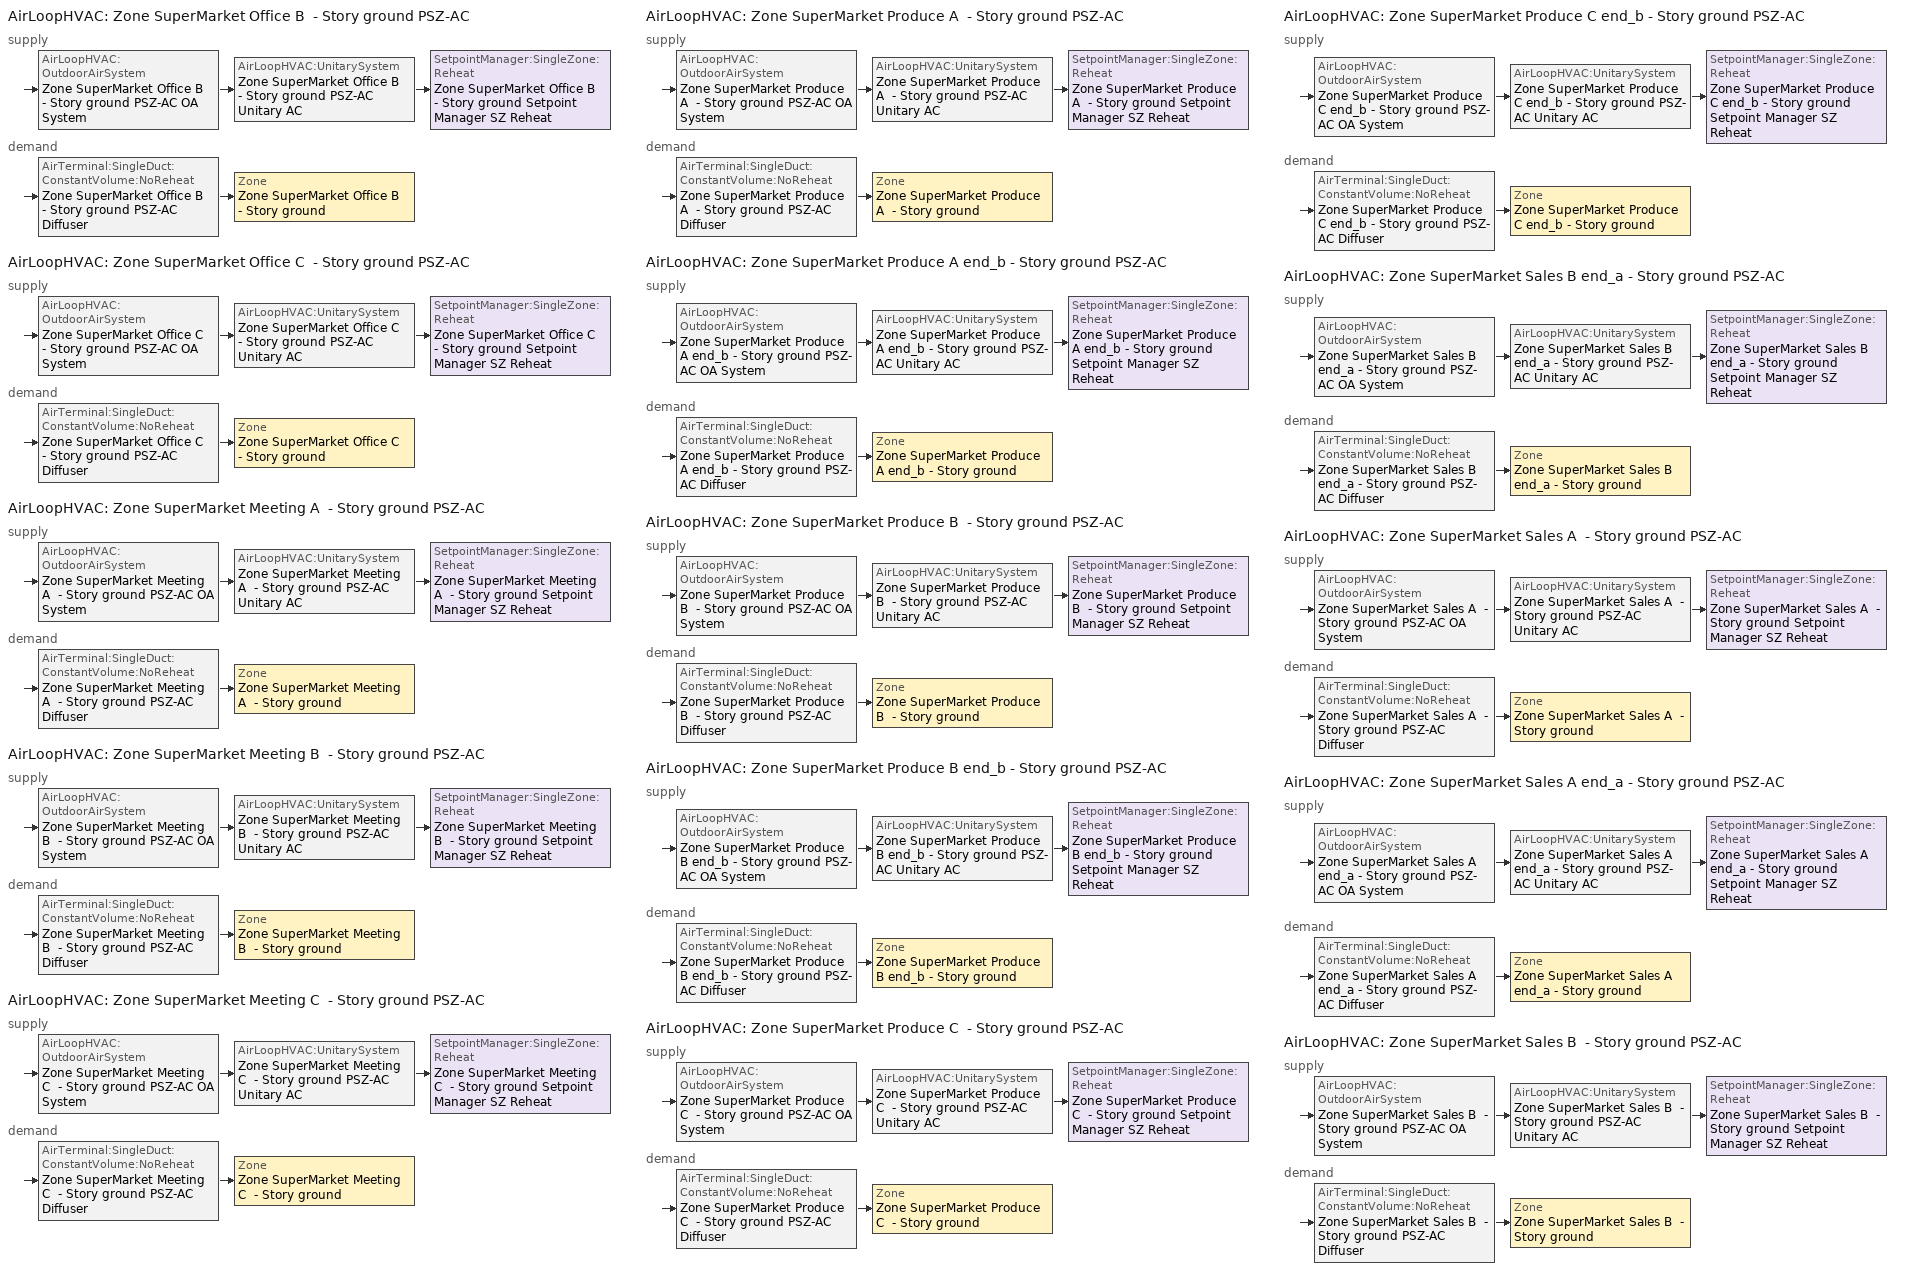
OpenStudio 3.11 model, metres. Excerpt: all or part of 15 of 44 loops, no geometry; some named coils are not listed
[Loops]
AirLoopHVAC 'Zone SuperMarket Office B  - Story ground PSZ-AC'
 supply: AirLoopHVAC:OutdoorAirSystem 'Zone SuperMarket Office B  - Story ground PSZ-AC OA System' > AirLoopHVAC:UnitarySystem 'Zone SuperMarket Office B  - Story ground PSZ-AC Unitary AC' > SetpointManager:SingleZone:Reheat 'Zone SuperMarket Office B  - Story ground Setpoint Manager SZ Reheat'
 demand: AirTerminal:SingleDuct:ConstantVolume:NoReheat 'Zone SuperMarket Office B  - Story ground PSZ-AC Diffuser' > Zone 'Zone SuperMarket Office B  - Story ground'
AirLoopHVAC 'Zone SuperMarket Office C  - Story ground PSZ-AC'
 supply: AirLoopHVAC:OutdoorAirSystem 'Zone SuperMarket Office C  - Story ground PSZ-AC OA System' > AirLoopHVAC:UnitarySystem 'Zone SuperMarket Office C  - Story ground PSZ-AC Unitary AC' > SetpointManager:SingleZone:Reheat 'Zone SuperMarket Office C  - Story ground Setpoint Manager SZ Reheat'
 demand: AirTerminal:SingleDuct:ConstantVolume:NoReheat 'Zone SuperMarket Office C  - Story ground PSZ-AC Diffuser' > Zone 'Zone SuperMarket Office C  - Story ground'
AirLoopHVAC 'Zone SuperMarket Meeting A  - Story ground PSZ-AC'
 supply: AirLoopHVAC:OutdoorAirSystem 'Zone SuperMarket Meeting A  - Story ground PSZ-AC OA System' > AirLoopHVAC:UnitarySystem 'Zone SuperMarket Meeting A  - Story ground PSZ-AC Unitary AC' > SetpointManager:SingleZone:Reheat 'Zone SuperMarket Meeting A  - Story ground Setpoint Manager SZ Reheat'
 demand: AirTerminal:SingleDuct:ConstantVolume:NoReheat 'Zone SuperMarket Meeting A  - Story ground PSZ-AC Diffuser' > Zone 'Zone SuperMarket Meeting A  - Story ground'
AirLoopHVAC 'Zone SuperMarket Meeting B  - Story ground PSZ-AC'
 supply: AirLoopHVAC:OutdoorAirSystem 'Zone SuperMarket Meeting B  - Story ground PSZ-AC OA System' > AirLoopHVAC:UnitarySystem 'Zone SuperMarket Meeting B  - Story ground PSZ-AC Unitary AC' > SetpointManager:SingleZone:Reheat 'Zone SuperMarket Meeting B  - Story ground Setpoint Manager SZ Reheat'
 demand: AirTerminal:SingleDuct:ConstantVolume:NoReheat 'Zone SuperMarket Meeting B  - Story ground PSZ-AC Diffuser' > Zone 'Zone SuperMarket Meeting B  - Story ground'
AirLoopHVAC 'Zone SuperMarket Meeting C  - Story ground PSZ-AC'
 supply: AirLoopHVAC:OutdoorAirSystem 'Zone SuperMarket Meeting C  - Story ground PSZ-AC OA System' > AirLoopHVAC:UnitarySystem 'Zone SuperMarket Meeting C  - Story ground PSZ-AC Unitary AC' > SetpointManager:SingleZone:Reheat 'Zone SuperMarket Meeting C  - Story ground Setpoint Manager SZ Reheat'
 demand: AirTerminal:SingleDuct:ConstantVolume:NoReheat 'Zone SuperMarket Meeting C  - Story ground PSZ-AC Diffuser' > Zone 'Zone SuperMarket Meeting C  - Story ground'
AirLoopHVAC 'Zone SuperMarket Produce A  - Story ground PSZ-AC'
 supply: AirLoopHVAC:OutdoorAirSystem 'Zone SuperMarket Produce A  - Story ground PSZ-AC OA System' > AirLoopHVAC:UnitarySystem 'Zone SuperMarket Produce A  - Story ground PSZ-AC Unitary AC' > SetpointManager:SingleZone:Reheat 'Zone SuperMarket Produce A  - Story ground Setpoint Manager SZ Reheat'
 demand: AirTerminal:SingleDuct:ConstantVolume:NoReheat 'Zone SuperMarket Produce A  - Story ground PSZ-AC Diffuser' > Zone 'Zone SuperMarket Produce A  - Story ground'
AirLoopHVAC 'Zone SuperMarket Produce A end_b - Story ground PSZ-AC'
 supply: AirLoopHVAC:OutdoorAirSystem 'Zone SuperMarket Produce A end_b - Story ground PSZ-AC OA System' > AirLoopHVAC:UnitarySystem 'Zone SuperMarket Produce A end_b - Story ground PSZ-AC Unitary AC' > SetpointManager:SingleZone:Reheat 'Zone SuperMarket Produce A end_b - Story ground Setpoint Manager SZ Reheat'
 demand: AirTerminal:SingleDuct:ConstantVolume:NoReheat 'Zone SuperMarket Produce A end_b - Story ground PSZ-AC Diffuser' > Zone 'Zone SuperMarket Produce A end_b - Story ground'
AirLoopHVAC 'Zone SuperMarket Produce B  - Story ground PSZ-AC'
 supply: AirLoopHVAC:OutdoorAirSystem 'Zone SuperMarket Produce B  - Story ground PSZ-AC OA System' > AirLoopHVAC:UnitarySystem 'Zone SuperMarket Produce B  - Story ground PSZ-AC Unitary AC' > SetpointManager:SingleZone:Reheat 'Zone SuperMarket Produce B  - Story ground Setpoint Manager SZ Reheat'
 demand: AirTerminal:SingleDuct:ConstantVolume:NoReheat 'Zone SuperMarket Produce B  - Story ground PSZ-AC Diffuser' > Zone 'Zone SuperMarket Produce B  - Story ground'
AirLoopHVAC 'Zone SuperMarket Produce B end_b - Story ground PSZ-AC'
 supply: AirLoopHVAC:OutdoorAirSystem 'Zone SuperMarket Produce B end_b - Story ground PSZ-AC OA System' > AirLoopHVAC:UnitarySystem 'Zone SuperMarket Produce B end_b - Story ground PSZ-AC Unitary AC' > SetpointManager:SingleZone:Reheat 'Zone SuperMarket Produce B end_b - Story ground Setpoint Manager SZ Reheat'
 demand: AirTerminal:SingleDuct:ConstantVolume:NoReheat 'Zone SuperMarket Produce B end_b - Story ground PSZ-AC Diffuser' > Zone 'Zone SuperMarket Produce B end_b - Story ground'
AirLoopHVAC 'Zone SuperMarket Produce C  - Story ground PSZ-AC'
 supply: AirLoopHVAC:OutdoorAirSystem 'Zone SuperMarket Produce C  - Story ground PSZ-AC OA System' > AirLoopHVAC:UnitarySystem 'Zone SuperMarket Produce C  - Story ground PSZ-AC Unitary AC' > SetpointManager:SingleZone:Reheat 'Zone SuperMarket Produce C  - Story ground Setpoint Manager SZ Reheat'
 demand: AirTerminal:SingleDuct:ConstantVolume:NoReheat 'Zone SuperMarket Produce C  - Story ground PSZ-AC Diffuser' > Zone 'Zone SuperMarket Produce C  - Story ground'
AirLoopHVAC 'Zone SuperMarket Produce C end_b - Story ground PSZ-AC'
 supply: AirLoopHVAC:OutdoorAirSystem 'Zone SuperMarket Produce C end_b - Story ground PSZ-AC OA System' > AirLoopHVAC:UnitarySystem 'Zone SuperMarket Produce C end_b - Story ground PSZ-AC Unitary AC' > SetpointManager:SingleZone:Reheat 'Zone SuperMarket Produce C end_b - Story ground Setpoint Manager SZ Reheat'
 demand: AirTerminal:SingleDuct:ConstantVolume:NoReheat 'Zone SuperMarket Produce C end_b - Story ground PSZ-AC Diffuser' > Zone 'Zone SuperMarket Produce C end_b - Story ground'
AirLoopHVAC 'Zone SuperMarket Sales B end_a - Story ground PSZ-AC'
 supply: AirLoopHVAC:OutdoorAirSystem 'Zone SuperMarket Sales B end_a - Story ground PSZ-AC OA System' > AirLoopHVAC:UnitarySystem 'Zone SuperMarket Sales B end_a - Story ground PSZ-AC Unitary AC' > SetpointManager:SingleZone:Reheat 'Zone SuperMarket Sales B end_a - Story ground Setpoint Manager SZ Reheat'
 demand: AirTerminal:SingleDuct:ConstantVolume:NoReheat 'Zone SuperMarket Sales B end_a - Story ground PSZ-AC Diffuser' > Zone 'Zone SuperMarket Sales B end_a - Story ground'
AirLoopHVAC 'Zone SuperMarket Sales A  - Story ground PSZ-AC'
 supply: AirLoopHVAC:OutdoorAirSystem 'Zone SuperMarket Sales A  - Story ground PSZ-AC OA System' > AirLoopHVAC:UnitarySystem 'Zone SuperMarket Sales A  - Story ground PSZ-AC Unitary AC' > SetpointManager:SingleZone:Reheat 'Zone SuperMarket Sales A  - Story ground Setpoint Manager SZ Reheat'
 demand: AirTerminal:SingleDuct:ConstantVolume:NoReheat 'Zone SuperMarket Sales A  - Story ground PSZ-AC Diffuser' > Zone 'Zone SuperMarket Sales A  - Story ground'
AirLoopHVAC 'Zone SuperMarket Sales A end_a - Story ground PSZ-AC'
 supply: AirLoopHVAC:OutdoorAirSystem 'Zone SuperMarket Sales A end_a - Story ground PSZ-AC OA System' > AirLoopHVAC:UnitarySystem 'Zone SuperMarket Sales A end_a - Story ground PSZ-AC Unitary AC' > SetpointManager:SingleZone:Reheat 'Zone SuperMarket Sales A end_a - Story ground Setpoint Manager SZ Reheat'
 demand: AirTerminal:SingleDuct:ConstantVolume:NoReheat 'Zone SuperMarket Sales A end_a - Story ground PSZ-AC Diffuser' > Zone 'Zone SuperMarket Sales A end_a - Story ground'
AirLoopHVAC 'Zone SuperMarket Sales B  - Story ground PSZ-AC'
 supply: AirLoopHVAC:OutdoorAirSystem 'Zone SuperMarket Sales B  - Story ground PSZ-AC OA System' > AirLoopHVAC:UnitarySystem 'Zone SuperMarket Sales B  - Story ground PSZ-AC Unitary AC' > SetpointManager:SingleZone:Reheat 'Zone SuperMarket Sales B  - Story ground Setpoint Manager SZ Reheat'
 demand: AirTerminal:SingleDuct:ConstantVolume:NoReheat 'Zone SuperMarket Sales B  - Story ground PSZ-AC Diffuser' > Zone 'Zone SuperMarket Sales B  - Story ground'
[Sizing:Zone] Zone Cooling Design Supply Air Temperature Input Method=SupplyAirTemperature; Zone Cooling Design Supply Air Temperature {C}=12.7778; Zone Cooling Design Supply Air Temperature Difference {deltaC}=11.11; Zone Heating Design Supply Air Temperature Input Method=SupplyAirTemperature; Zone Heating Design Supply Air Temperature {C}=50; Zone Heating Design Supply Air Temperature Difference {deltaC}=11.11; Zone Cooling Design Supply Air Humidity Ratio {kg-H2O/kg-air}=0.0085; Zone Heating Design Supply Air Humidity Ratio {kg-H2O/kg-air}=0.008; Cooling Design Air Flow Method=DesignDay; Heating Design Air Flow Method=DesignDay; Heating Maximum Air Flow Fraction=1; Account for Dedicated Outdoor Air System=No; Dedicated Outdoor Air System Control Strategy=NeutralSupplyAir; Dedicated Outdoor Air Low Setpoint Temperature for Design {C}=autosize; Dedicated Outdoor Air High Setpoint Temperature for Design {C}=autosize; Zone Load Sizing Method=Sensible Load Only No Latent Load; Zone Latent Cooling Design Supply Air Humidity Ratio Input Method=HumidityRatioDifference; Zone Cooling Design Supply Air Humidity Ratio Difference {kgWater/kgDryAir}=0.005; Zone Latent Heating Design Supply Air Humidity Ratio Input Method=HumidityRatioDifference; Zone Humidification Design Supply Air Humidity Ratio Difference {kgWater/kgDryAir}=0.005; Sizing Option=Coincident; Heating Coil Sizing Method=None; Maximum Heating Capacity To Cooling Load Sizing Ratio {W/W}=1
Zone SuperMarket Sales A end_a - Story ground; Zone SuperMarket Sales B end_a - Story ground; Zone SuperMarket Sales A  - Story ground; Zone SuperMarket Sales B  - Story ground; Zone SuperMarket Office B  - Story ground; Zone SuperMarket Office C  - Story ground; Zone SuperMarket Meeting A  - Story ground; Zone SuperMarket Meeting B  - Story ground; Zone SuperMarket Meeting C  - Story ground; Zone SuperMarket Produce A  - Story ground; Zone SuperMarket Produce B  - Story ground; Zone SuperMarket Produce C  - Story ground; Zone SuperMarket Produce A end_b - Story ground; Zone SuperMarket Produce B end_b - Story ground; Zone SuperMarket Produce C end_b - Story ground
[Zone equipment]
Zone SuperMarket Sales A end_a - Story ground: Zone SuperMarket Sales A end_a - Story ground PSZ-AC Diffuser
Zone SuperMarket Sales B end_a - Story ground: Zone SuperMarket Sales B end_a - Story ground PSZ-AC Diffuser
Zone SuperMarket Sales A  - Story ground: Zone SuperMarket Sales A  - Story ground PSZ-AC Diffuser
Zone SuperMarket Sales B  - Story ground: Zone SuperMarket Sales B  - Story ground PSZ-AC Diffuser
Zone SuperMarket Office B  - Story ground: Zone SuperMarket Office B  - Story ground PSZ-AC Diffuser
Zone SuperMarket Office C  - Story ground: Zone SuperMarket Office C  - Story ground PSZ-AC Diffuser
Zone SuperMarket Meeting A  - Story ground: Zone SuperMarket Meeting A  - Story ground PSZ-AC Diffuser
Zone SuperMarket Meeting B  - Story ground: Zone SuperMarket Meeting B  - Story ground PSZ-AC Diffuser
Zone SuperMarket Meeting C  - Story ground: Zone SuperMarket Meeting C  - Story ground PSZ-AC Diffuser
Zone SuperMarket Produce A  - Story ground: Zone SuperMarket Produce A  - Story ground PSZ-AC Diffuser
Zone SuperMarket Produce B  - Story ground: Zone SuperMarket Produce B  - Story ground PSZ-AC Diffuser
Zone SuperMarket Produce C  - Story ground: Zone SuperMarket Produce C  - Story ground PSZ-AC Diffuser
Zone SuperMarket Produce A end_b - Story ground: Zone SuperMarket Produce A end_b - Story ground PSZ-AC Diffuser
Zone SuperMarket Produce B end_b - Story ground: Zone SuperMarket Produce B end_b - Story ground PSZ-AC Diffuser
Zone SuperMarket Produce C end_b - Story ground: Zone SuperMarket Produce C end_b - Story ground PSZ-AC Diffuser
[Refrigeration:Case] Availability Schedule=Always On Discrete; Zone=Zone SuperMarket Sales B  - Story ground; Rated Ambient Temperature {C}=23.8889; Rated Ambient Relative Humidity {percent}=55; Rated Runtime Fraction=0.85; Latent Case Credit Curve Type=DewpointMethod; Case Lighting Schedule=Always On Discrete; Fraction of Lighting Energy to Case=0.5; Minimum Anti-Sweat Heater Power per Unit Length {W/m}=0; Humidity at Zero Anti-Sweat Heater Energy {percent}=0; Case Height {m}=1.5; Under Case HVAC Return Air Fraction=0
Name | Rated Total Cooling Capacity per Unit Length {W/m} | Rated Latent Heat Ratio | Case Length {m} | Case Operating Temperature {C} | Latent Case Credit Curve | Standard Case Fan Power per Unit Length {W/m} | Operating Case Fan Power per Unit Length {W/m} | Standard Case Lighting Power per Unit Length {W/m} | Installed Case Lighting Power per Unit Length {W/m} | Case Anti-Sweat Heater Power per Unit Length {W/m} | Anti-Sweat Heater Control Type | Fraction of Anti-Sweat Heater Energy to Case | Case Defrost Power per Unit Length {W/m} | Case Defrost Type | Case Defrost Schedule | Case Defrost Drip-Down Schedule | Defrost Energy Correction Curve Type | Defrost Energy Correction Curve | Case Credit Fraction Schedule | Design Evaporator Temperature or Brine Inlet Temperature {C}
Coffin - Frozen Food | 206.7 | 0.2 | 21.9256 | -21.7 | Coffin Latent Curve | 6.6 | 6.6 | 15.3 | 15.3 | 16.9 | Constant | 0.7 | 786 | ElectricWithTemperatureTermination | Coffin - Frozen Food Defrost | Coffin - Frozen Food Dripdown | DewpointMethod | Coffin Defrost Curve | Coffin - Frozen Food Case Credit | -24.4
Coffin - Ice Cream | 240.4 | 0.2 | 5.48141 | -28.3 | Coffin Latent Curve | 6.6 | 6.6 | 17.6 | 17.6 | 13.1 | Constant | 0.7 | 745 | ElectricWithTemperatureTermination | Coffin - Ice Cream Defrost | Coffin - Ice Cream Dripdown | DewpointMethod | Coffin Defrost Curve | Coffin - Ice Cream Case Credit | -31.1
Reach-in - Ice Cream | 473.9 | 0.1 | 51.2512 | -23.9 | Glass Door Latent Curve | 32.5 | 32.5 | 25.8 | 25.8 | 139.4 | Constant | 0.7 | 955.4 | ElectricWithTemperatureTermination | Reach-in - Ice Cream Defrost | Reach-in - Ice Cream Dripdown | DewpointMethod | Glass Door Defrost Curve | Reach-in - Ice Cream Case Credit | -27.2
Reach-in - Frozen Food | 438.9 | 0.1 | 14.2517 | -20 | Glass Door Latent Curve | 32.5 | 32.5 | 25.8 | 25.8 | 139.4 | Constant | 0.7 | 955.4 | ElectricWithTemperatureTermination | Reach-in - Frozen Food Defrost | Reach-in - Frozen Food Dripdown | DewpointMethod | Glass Door Defrost Curve | Reach-in - Frozen Food Case Credit | -23.9
Reach-in - Dairy Deli Beverage Case | 282.1 | 0.2 | 87.7026 | 1.4 | Glass Door Latent Curve | 21.3 | 21.3 | 22.7 | 22.7 | 56.6 | Constant | 0.7 | 0 | OffCycle | Always On Discrete |  | None |  | Reach-in - Dairy Deli Beverage Case Case Credit | -1.1
Service - Meat Deli Bakery | 317.3 | 0.1 | 23.296 | -2.2 | Glass Door Latent Curve | 12.6 | 12.6 | 17 | 17 |  | None | 1 | 0 | OffCycle | Always On Discrete |  | None |  | Service - Meat Deli Bakery Case Credit | -6.7
Island - Deli Produce | 372.6 | 0.2 | 4.93327 | -1.1 | Coffin Latent Curve | 7.6 | 7.6 | 9.8 | 9.8 | 13.1 | Constant | 0.7 | 656.2 | ElectricWithTemperatureTermination | Island - Deli Produce Defrost | Island - Deli Produce Dripdown | DewpointMethod | Coffin Defrost Curve | Island - Deli Produce Case Credit | -3.6
Vertical Open - All | 1187.6 | 0.3 | 22.4738 | 0.6 | Open Latent Curve | 14.5 | 14.5 | 18.9 | 18.9 |  | None | 1 | 0 | OffCycle | Always On Discrete |  | None |  | Vertical Open - All Case Credit | -2.2
[AirLoopHVAC] Availability Schedule=Always On Discrete; Design Supply Air Flow Rate {m3/s}=autosize; Design Return Air Flow Fraction of Supply Air Flow=1
Zone SuperMarket Office B  - Story ground PSZ-AC; Zone SuperMarket Office C  - Story ground PSZ-AC; Zone SuperMarket Meeting A  - Story ground PSZ-AC; Zone SuperMarket Meeting B  - Story ground PSZ-AC; Zone SuperMarket Meeting C  - Story ground PSZ-AC; Zone SuperMarket Produce A  - Story ground PSZ-AC; Zone SuperMarket Produce A end_b - Story ground PSZ-AC; Zone SuperMarket Produce B  - Story ground PSZ-AC; Zone SuperMarket Produce B end_b - Story ground PSZ-AC; Zone SuperMarket Produce C  - Story ground PSZ-AC; Zone SuperMarket Produce C end_b - Story ground PSZ-AC; Zone SuperMarket Sales B end_a - Story ground PSZ-AC; Zone SuperMarket Sales A  - Story ground PSZ-AC; Zone SuperMarket Sales A end_a - Story ground PSZ-AC; Zone SuperMarket Sales B  - Story ground PSZ-AC
[Sizing:System] Type of Load to Size On=Sensible; Design Outdoor Air Flow Rate {m3/s}=Autosize; Central Heating Maximum System Air Flow Ratio=1; Preheat Design Temperature {C}=7.22222; Preheat Design Humidity Ratio {kg-H2O/kg-Air}=0.008; Precool Design Temperature {C}=12.7778; Precool Design Humidity Ratio {kg-H2O/kg-Air}=0.008; Central Cooling Design Supply Air Temperature {C}=12.7778; Central Heating Design Supply Air Temperature {C}=50; Sizing Option=Coincident; 100% Outdoor Air in Cooling=No; 100% Outdoor Air in Heating=No; Central Cooling Design Supply Air Humidity Ratio {kg-H2O/kg-Air}=0.0085; Central Heating Design Supply Air Humidity Ratio {kg-H2O/kg-Air}=0.008; Cooling Design Air Flow Method=DesignDay; Heating Design Air Flow Method=DesignDay; System Outdoor Air Method=ZoneSum; Zone Maximum Outdoor Air Fraction=1; Cooling Supply Air Flow Rate Per Floor Area {m3/s-m2}=0.00996765; Cooling Fraction of Autosized Cooling Supply Air Flow Rate=1; Cooling Supply Air Flow Rate Per Unit Cooling Capacity {m3/s-W}=3.94755e-05; Heating Supply Air Flow Rate Per Floor Area {m3/s-m2}=0.00996765; Heating Fraction of Autosized Heating Supply Air Flow Rate=1; Heating Fraction of Autosized Cooling Supply Air Flow Rate=1; Heating Supply Air Flow Rate Per Unit Heating Capacity {m3/s-W}=3.15882e-05; Cooling Design Capacity Method=CoolingDesignCapacity; Cooling Design Capacity {W}=autosize; Cooling Design Capacity Per Floor Area {W/m2}=234.7; Fraction of Autosized Cooling Design Capacity=1; Heating Design Capacity Method=HeatingDesignCapacity; Heating Design Capacity {W}=autosize; Heating Design Capacity Per Floor Area {W/m2}=157; Fraction of Autosized Heating Design Capacity=1; Central Cooling Capacity Control Method=OnOff; Occupant Diversity=autosize; Heating Coil Sizing Method=None; Maximum Heating Capacity To Cooling Capacity Sizing Ratio {W/W}=1
Zone SuperMarket Office B  - Story ground PSZ-AC; Zone SuperMarket Office C  - Story ground PSZ-AC; Zone SuperMarket Meeting A  - Story ground PSZ-AC; Zone SuperMarket Meeting B  - Story ground PSZ-AC; Zone SuperMarket Meeting C  - Story ground PSZ-AC; Zone SuperMarket Produce A  - Story ground PSZ-AC; Zone SuperMarket Produce A end_b - Story ground PSZ-AC; Zone SuperMarket Produce B  - Story ground PSZ-AC; Zone SuperMarket Produce B end_b - Story ground PSZ-AC; Zone SuperMarket Produce C  - Story ground PSZ-AC; Zone SuperMarket Produce C end_b - Story ground PSZ-AC; Zone SuperMarket Sales B end_a - Story ground PSZ-AC; Zone SuperMarket Sales A  - Story ground PSZ-AC; Zone SuperMarket Sales A end_a - Story ground PSZ-AC; Zone SuperMarket Sales B  - Story ground PSZ-AC
[SetpointManager:SingleZone:Reheat] Minimum Supply Air Temperature {C}=12.7778; Maximum Supply Air Temperature {C}=50
Name | Control Zone | Setpoint Node or NodeList
Zone SuperMarket Office B  - Story ground Setpoint Manager SZ Reheat | Zone SuperMarket Office B  - Story ground | Zone SuperMarket Office B  - Story ground PSZ-AC Supply Outlet Node
Zone SuperMarket Office C  - Story ground Setpoint Manager SZ Reheat | Zone SuperMarket Office C  - Story ground | Zone SuperMarket Office C  - Story ground PSZ-AC Supply Outlet Node
Zone SuperMarket Meeting A  - Story ground Setpoint Manager SZ Reheat | Zone SuperMarket Meeting A  - Story ground | Zone SuperMarket Meeting A  - Story ground PSZ-AC Supply Outlet Node
Zone SuperMarket Meeting B  - Story ground Setpoint Manager SZ Reheat | Zone SuperMarket Meeting B  - Story ground | Zone SuperMarket Meeting B  - Story ground PSZ-AC Supply Outlet Node
Zone SuperMarket Meeting C  - Story ground Setpoint Manager SZ Reheat | Zone SuperMarket Meeting C  - Story ground | Zone SuperMarket Meeting C  - Story ground PSZ-AC Supply Outlet Node
Zone SuperMarket Produce A  - Story ground Setpoint Manager SZ Reheat | Zone SuperMarket Produce A  - Story ground | Zone SuperMarket Produce A  - Story ground PSZ-AC Supply Outlet Node
Zone SuperMarket Produce A end_b - Story ground Setpoint Manager SZ Reheat | Zone SuperMarket Produce A end_b - Story ground | Zone SuperMarket Produce A end_b - Story ground PSZ-AC Supply Outlet Node
Zone SuperMarket Produce B  - Story ground Setpoint Manager SZ Reheat | Zone SuperMarket Produce B  - Story ground | Zone SuperMarket Produce B  - Story ground PSZ-AC Supply Outlet Node
Zone SuperMarket Produce B end_b - Story ground Setpoint Manager SZ Reheat | Zone SuperMarket Produce B end_b - Story ground | Zone SuperMarket Produce B end_b - Story ground PSZ-AC Supply Outlet Node
Zone SuperMarket Produce C  - Story ground Setpoint Manager SZ Reheat | Zone SuperMarket Produce C  - Story ground | Zone SuperMarket Produce C  - Story ground PSZ-AC Supply Outlet Node
Zone SuperMarket Produce C end_b - Story ground Setpoint Manager SZ Reheat | Zone SuperMarket Produce C end_b - Story ground | Zone SuperMarket Produce C end_b - Story ground PSZ-AC Supply Outlet Node
Zone SuperMarket Sales B end_a - Story ground Setpoint Manager SZ Reheat | Zone SuperMarket Sales B end_a - Story ground | Zone SuperMarket Sales B end_a - Story ground PSZ-AC Supply Outlet Node
Zone SuperMarket Sales A  - Story ground Setpoint Manager SZ Reheat | Zone SuperMarket Sales A  - Story ground | Zone SuperMarket Sales A  - Story ground PSZ-AC Supply Outlet Node
Zone SuperMarket Sales A end_a - Story ground Setpoint Manager SZ Reheat | Zone SuperMarket Sales A end_a - Story ground | Zone SuperMarket Sales A end_a - Story ground PSZ-AC Supply Outlet Node
Zone SuperMarket Sales B  - Story ground Setpoint Manager SZ Reheat | Zone SuperMarket Sales B  - Story ground | Zone SuperMarket Sales B  - Story ground PSZ-AC Supply Outlet Node
[Coil:Heating:Electric] Availability Schedule=Always On Discrete; Efficiency=1
Zone SuperMarket Office B  - Story ground PSZ-AC Electric Backup Htg Coil; Zone SuperMarket Office C  - Story ground PSZ-AC Electric Backup Htg Coil; Zone SuperMarket Meeting A  - Story ground PSZ-AC Electric Backup Htg Coil; Zone SuperMarket Meeting B  - Story ground PSZ-AC Electric Backup Htg Coil; Zone SuperMarket Meeting C  - Story ground PSZ-AC Electric Backup Htg Coil; Zone SuperMarket Produce A  - Story ground PSZ-AC Electric Backup Htg Coil; Zone SuperMarket Produce A end_b - Story ground PSZ-AC Electric Backup Htg Coil; Zone SuperMarket Produce B  - Story ground PSZ-AC Electric Backup Htg Coil; Zone SuperMarket Produce B end_b - Story ground PSZ-AC Electric Backup Htg Coil; Zone SuperMarket Produce C  - Story ground PSZ-AC Electric Backup Htg Coil; Zone SuperMarket Produce C end_b - Story ground PSZ-AC Electric Backup Htg Coil; Zone SuperMarket Sales B end_a - Story ground PSZ-AC Electric Backup Htg Coil; Zone SuperMarket Sales A  - Story ground PSZ-AC Electric Backup Htg Coil; Zone SuperMarket Sales A end_a - Story ground PSZ-AC Electric Backup Htg Coil; Zone SuperMarket Sales B  - Story ground PSZ-AC Electric Backup Htg Coil
[Coil:Cooling:DX:SingleSpeed] Availability Schedule=Always On Discrete; Rated Total Cooling Capacity {W}=autosize; Rated Sensible Heat Ratio=autosize; Rated COP {W/W}=3; Rated Air Flow Rate {m3/s}=autosize; Rated Evaporator Fan Power Per Volume Flow Rate 2017 {W/(m3/s)}=773.3; Rated Evaporator Fan Power Per Volume Flow Rate 2023 {W/(m3/s)}=934.4; Minimum Outdoor Dry-Bulb Temperature for Compressor Operation {C}=-25; Nominal Time for Condensate Removal to Begin {s}=0; Ratio of Initial Moisture Evaporation Rate and Steady State Latent Capacity=0; Maximum Cycling Rate {cycles/hr}=0; Latent Capacity Time Constant {s}=0; Condenser Type=AirCooled; Evaporative Condenser Effectiveness=0.9; Evaporative Condenser Air Flow Rate {m3/s}=autosize; Evaporative Condenser Pump Rated Power Consumption {W}=autosize; Crankcase Heater Capacity {W}=0; Maximum Outdoor Dry-Bulb Temperature for Crankcase Heater Operation {C}=10; Basin Heater Capacity {W/K}=0; Basin Heater Setpoint Temperature {C}=2
Name | Total Cooling Capacity Function of Temperature Curve | Total Cooling Capacity Function of Flow Fraction Curve | Energy Input Ratio Function of Temperature Curve | Energy Input Ratio Function of Flow Fraction Curve | Part Load Fraction Correlation Curve
Zone SuperMarket Office B  - Story ground PSZ-AC 1spd DX AC Clg Coil | Curve Biquadratic 67 | Curve Quadratic 100 | Curve Biquadratic 68 | Curve Quadratic 101 | Curve Quadratic 102
Zone SuperMarket Office C  - Story ground PSZ-AC 1spd DX AC Clg Coil | Curve Biquadratic 71 | Curve Quadratic 106 | Curve Biquadratic 72 | Curve Quadratic 107 | Curve Quadratic 108
Zone SuperMarket Meeting A  - Story ground PSZ-AC 1spd DX AC Clg Coil | Curve Biquadratic 75 | Curve Quadratic 112 | Curve Biquadratic 76 | Curve Quadratic 113 | Curve Quadratic 114
Zone SuperMarket Meeting B  - Story ground PSZ-AC 1spd DX AC Clg Coil | Curve Biquadratic 79 | Curve Quadratic 118 | Curve Biquadratic 80 | Curve Quadratic 119 | Curve Quadratic 120
Zone SuperMarket Meeting C  - Story ground PSZ-AC 1spd DX AC Clg Coil | Curve Biquadratic 83 | Curve Quadratic 124 | Curve Biquadratic 84 | Curve Quadratic 125 | Curve Quadratic 126
Zone SuperMarket Produce A  - Story ground PSZ-AC 1spd DX AC Clg Coil | Curve Biquadratic 87 | Curve Quadratic 130 | Curve Biquadratic 88 | Curve Quadratic 131 | Curve Quadratic 132
Zone SuperMarket Produce A end_b - Story ground PSZ-AC 1spd DX AC Clg Coil | Curve Biquadratic 91 | Curve Quadratic 136 | Curve Biquadratic 92 | Curve Quadratic 137 | Curve Quadratic 138
Zone SuperMarket Produce B  - Story ground PSZ-AC 1spd DX AC Clg Coil | Curve Biquadratic 95 | Curve Quadratic 142 | Curve Biquadratic 96 | Curve Quadratic 143 | Curve Quadratic 144
Zone SuperMarket Produce B end_b - Story ground PSZ-AC 1spd DX AC Clg Coil | Curve Biquadratic 99 | Curve Quadratic 148 | Curve Biquadratic 100 | Curve Quadratic 149 | Curve Quadratic 150
Zone SuperMarket Produce C  - Story ground PSZ-AC 1spd DX AC Clg Coil | Curve Biquadratic 103 | Curve Quadratic 154 | Curve Biquadratic 104 | Curve Quadratic 155 | Curve Quadratic 156
Zone SuperMarket Produce C end_b - Story ground PSZ-AC 1spd DX AC Clg Coil | Curve Biquadratic 107 | Curve Quadratic 160 | Curve Biquadratic 108 | Curve Quadratic 161 | Curve Quadratic 162
Zone SuperMarket Sales B end_a - Story ground PSZ-AC 1spd DX AC Clg Coil | Curve Biquadratic 111 | Curve Quadratic 166 | Curve Biquadratic 112 | Curve Quadratic 167 | Curve Quadratic 168
Zone SuperMarket Sales A  - Story ground PSZ-AC 1spd DX AC Clg Coil | Curve Biquadratic 115 | Curve Quadratic 172 | Curve Biquadratic 116 | Curve Quadratic 173 | Curve Quadratic 174
Zone SuperMarket Sales A end_a - Story ground PSZ-AC 1spd DX AC Clg Coil | Curve Biquadratic 119 | Curve Quadratic 178 | Curve Biquadratic 120 | Curve Quadratic 179 | Curve Quadratic 180
Zone SuperMarket Sales B  - Story ground PSZ-AC 1spd DX AC Clg Coil | Curve Biquadratic 123 | Curve Quadratic 184 | Curve Biquadratic 124 | Curve Quadratic 185 | Curve Quadratic 186
[Fan:OnOff] Availability Schedule=Always On Discrete; Fan Total Efficiency=0.54; Pressure Rise {Pa}=622.722; Maximum Flow Rate {m3/s}=autosize; Motor Efficiency=0.9; Motor In Airstream Fraction=1
Name | Fan Power Ratio Function of Speed Ratio Curve | Fan Efficiency Ratio Function of Speed Ratio Curve
Zone SuperMarket Office B  - Story ground PSZ-AC Fan | Fan On Off Power Curve 16 | Fan On Off Efficiency Curve 16
Zone SuperMarket Office C  - Story ground PSZ-AC Fan | Fan On Off Power Curve 17 | Fan On Off Efficiency Curve 17
Zone SuperMarket Meeting A  - Story ground PSZ-AC Fan | Fan On Off Power Curve 18 | Fan On Off Efficiency Curve 18
Zone SuperMarket Meeting B  - Story ground PSZ-AC Fan | Fan On Off Power Curve 19 | Fan On Off Efficiency Curve 19
Zone SuperMarket Meeting C  - Story ground PSZ-AC Fan | Fan On Off Power Curve 20 | Fan On Off Efficiency Curve 20
Zone SuperMarket Produce A  - Story ground PSZ-AC Fan | Fan On Off Power Curve 21 | Fan On Off Efficiency Curve 21
Zone SuperMarket Produce A end_b - Story ground PSZ-AC Fan | Fan On Off Power Curve 22 | Fan On Off Efficiency Curve 22
Zone SuperMarket Produce B  - Story ground PSZ-AC Fan | Fan On Off Power Curve 23 | Fan On Off Efficiency Curve 23
Zone SuperMarket Produce B end_b - Story ground PSZ-AC Fan | Fan On Off Power Curve 24 | Fan On Off Efficiency Curve 24
Zone SuperMarket Produce C  - Story ground PSZ-AC Fan | Fan On Off Power Curve 25 | Fan On Off Efficiency Curve 25
Zone SuperMarket Produce C end_b - Story ground PSZ-AC Fan | Fan On Off Power Curve 26 | Fan On Off Efficiency Curve 26
Zone SuperMarket Sales B end_a - Story ground PSZ-AC Fan | Fan On Off Power Curve 27 | Fan On Off Efficiency Curve 27
Zone SuperMarket Sales A  - Story ground PSZ-AC Fan | Fan On Off Power Curve 28 | Fan On Off Efficiency Curve 28
Zone SuperMarket Sales A end_a - Story ground PSZ-AC Fan | Fan On Off Power Curve 29 | Fan On Off Efficiency Curve 29
Zone SuperMarket Sales B  - Story ground PSZ-AC Fan | Fan On Off Power Curve 30 | Fan On Off Efficiency Curve 30
[AirLoopHVAC:UnitarySystem] Control Type=Load; Dehumidification Control Type=None; Availability Schedule=Always On Discrete; Fan Placement=DrawThrough; Supply Air Fan Operating Mode Schedule=Always On Discrete; DX Heating Coil Sizing Ratio=1; Use DOAS DX Cooling Coil=No; DOAS DX Cooling Coil Leaving Minimum Air Temperature {C}=2; Latent Load Control=SensibleOnlyLoadControl; Supply Air Flow Rate Method During Cooling Operation=SupplyAirFlowRate; Supply Air Flow Rate During Cooling Operation {m3/s}=Autosize; Supply Air Flow Rate Method During Heating Operation=SupplyAirFlowRate; Supply Air Flow Rate During Heating Operation {m3/s}=Autosize; Supply Air Flow Rate Method When No Cooling or Heating is Required=None; No Load Supply Air Flow Rate Control Set To Low Speed=Yes; Maximum Supply Air Temperature {C}=80; Maximum Outdoor Dry-Bulb Temperature for Supplemental Heater Operation {C}=21; Ancilliary On-Cycle Electric Power {W}=0; Ancilliary Off-Cycle Electric Power {W}=0
Name | Controlling Zone or Thermostat Location | Supply Fan | Heating Coil | Cooling Coil | Supplemental Heating Coil
Zone SuperMarket Office B  - Story ground PSZ-AC Unitary AC | Zone SuperMarket Office B  - Story ground | Zone SuperMarket Office B  - Story ground PSZ-AC Fan | Zone SuperMarket Office B  - Story ground PSZ-AC Water Htg Coil | Zone SuperMarket Office B  - Story ground PSZ-AC 1spd DX AC Clg Coil | Zone SuperMarket Office B  - Story ground PSZ-AC Electric Backup Htg Coil
Zone SuperMarket Office C  - Story ground PSZ-AC Unitary AC | Zone SuperMarket Office C  - Story ground | Zone SuperMarket Office C  - Story ground PSZ-AC Fan | Zone SuperMarket Office C  - Story ground PSZ-AC Water Htg Coil | Zone SuperMarket Office C  - Story ground PSZ-AC 1spd DX AC Clg Coil | Zone SuperMarket Office C  - Story ground PSZ-AC Electric Backup Htg Coil
Zone SuperMarket Meeting A  - Story ground PSZ-AC Unitary AC | Zone SuperMarket Meeting A  - Story ground | Zone SuperMarket Meeting A  - Story ground PSZ-AC Fan | Zone SuperMarket Meeting A  - Story ground PSZ-AC Water Htg Coil | Zone SuperMarket Meeting A  - Story ground PSZ-AC 1spd DX AC Clg Coil | Zone SuperMarket Meeting A  - Story ground PSZ-AC Electric Backup Htg Coil
Zone SuperMarket Meeting B  - Story ground PSZ-AC Unitary AC | Zone SuperMarket Meeting B  - Story ground | Zone SuperMarket Meeting B  - Story ground PSZ-AC Fan | Zone SuperMarket Meeting B  - Story ground PSZ-AC Water Htg Coil | Zone SuperMarket Meeting B  - Story ground PSZ-AC 1spd DX AC Clg Coil | Zone SuperMarket Meeting B  - Story ground PSZ-AC Electric Backup Htg Coil
Zone SuperMarket Meeting C  - Story ground PSZ-AC Unitary AC | Zone SuperMarket Meeting C  - Story ground | Zone SuperMarket Meeting C  - Story ground PSZ-AC Fan | Zone SuperMarket Meeting C  - Story ground PSZ-AC Water Htg Coil | Zone SuperMarket Meeting C  - Story ground PSZ-AC 1spd DX AC Clg Coil | Zone SuperMarket Meeting C  - Story ground PSZ-AC Electric Backup Htg Coil
Zone SuperMarket Produce A  - Story ground PSZ-AC Unitary AC | Zone SuperMarket Produce A  - Story ground | Zone SuperMarket Produce A  - Story ground PSZ-AC Fan | Zone SuperMarket Produce A  - Story ground PSZ-AC Water Htg Coil | Zone SuperMarket Produce A  - Story ground PSZ-AC 1spd DX AC Clg Coil | Zone SuperMarket Produce A  - Story ground PSZ-AC Electric Backup Htg Coil
Zone SuperMarket Produce A end_b - Story ground PSZ-AC Unitary AC | Zone SuperMarket Produce A end_b - Story ground | Zone SuperMarket Produce A end_b - Story ground PSZ-AC Fan | Zone SuperMarket Produce A end_b - Story ground PSZ-AC Water Htg Coil | Zone SuperMarket Produce A end_b - Story ground PSZ-AC 1spd DX AC Clg Coil | Zone SuperMarket Produce A end_b - Story ground PSZ-AC Electric Backup Htg Coil
Zone SuperMarket Produce B  - Story ground PSZ-AC Unitary AC | Zone SuperMarket Produce B  - Story ground | Zone SuperMarket Produce B  - Story ground PSZ-AC Fan | Zone SuperMarket Produce B  - Story ground PSZ-AC Water Htg Coil | Zone SuperMarket Produce B  - Story ground PSZ-AC 1spd DX AC Clg Coil | Zone SuperMarket Produce B  - Story ground PSZ-AC Electric Backup Htg Coil
Zone SuperMarket Produce B end_b - Story ground PSZ-AC Unitary AC | Zone SuperMarket Produce B end_b - Story ground | Zone SuperMarket Produce B end_b - Story ground PSZ-AC Fan | Zone SuperMarket Produce B end_b - Story ground PSZ-AC Water Htg Coil | Zone SuperMarket Produce B end_b - Story ground PSZ-AC 1spd DX AC Clg Coil | Zone SuperMarket Produce B end_b - Story ground PSZ-AC Electric Backup Htg Coil
Zone SuperMarket Produce C  - Story ground PSZ-AC Unitary AC | Zone SuperMarket Produce C  - Story ground | Zone SuperMarket Produce C  - Story ground PSZ-AC Fan | Zone SuperMarket Produce C  - Story ground PSZ-AC Water Htg Coil | Zone SuperMarket Produce C  - Story ground PSZ-AC 1spd DX AC Clg Coil | Zone SuperMarket Produce C  - Story ground PSZ-AC Electric Backup Htg Coil
Zone SuperMarket Produce C end_b - Story ground PSZ-AC Unitary AC | Zone SuperMarket Produce C end_b - Story ground | Zone SuperMarket Produce C end_b - Story ground PSZ-AC Fan | Zone SuperMarket Produce C end_b - Story ground PSZ-AC Water Htg Coil | Zone SuperMarket Produce C end_b - Story ground PSZ-AC 1spd DX AC Clg Coil | Zone SuperMarket Produce C end_b - Story ground PSZ-AC Electric Backup Htg Coil
Zone SuperMarket Sales B end_a - Story ground PSZ-AC Unitary AC | Zone SuperMarket Sales B end_a - Story ground | Zone SuperMarket Sales B end_a - Story ground PSZ-AC Fan | Zone SuperMarket Sales B end_a - Story ground PSZ-AC Water Htg Coil | Zone SuperMarket Sales B end_a - Story ground PSZ-AC 1spd DX AC Clg Coil | Zone SuperMarket Sales B end_a - Story ground PSZ-AC Electric Backup Htg Coil
Zone SuperMarket Sales A  - Story ground PSZ-AC Unitary AC | Zone SuperMarket Sales A  - Story ground | Zone SuperMarket Sales A  - Story ground PSZ-AC Fan | Zone SuperMarket Sales A  - Story ground PSZ-AC Water Htg Coil | Zone SuperMarket Sales A  - Story ground PSZ-AC 1spd DX AC Clg Coil | Zone SuperMarket Sales A  - Story ground PSZ-AC Electric Backup Htg Coil
Zone SuperMarket Sales A end_a - Story ground PSZ-AC Unitary AC | Zone SuperMarket Sales A end_a - Story ground | Zone SuperMarket Sales A end_a - Story ground PSZ-AC Fan | Zone SuperMarket Sales A end_a - Story ground PSZ-AC Water Htg Coil | Zone SuperMarket Sales A end_a - Story ground PSZ-AC 1spd DX AC Clg Coil | Zone SuperMarket Sales A end_a - Story ground PSZ-AC Electric Backup Htg Coil
Zone SuperMarket Sales B  - Story ground PSZ-AC Unitary AC | Zone SuperMarket Sales B  - Story ground | Zone SuperMarket Sales B  - Story ground PSZ-AC Fan | Zone SuperMarket Sales B  - Story ground PSZ-AC Water Htg Coil | Zone SuperMarket Sales B  - Story ground PSZ-AC 1spd DX AC Clg Coil | Zone SuperMarket Sales B  - Story ground PSZ-AC Electric Backup Htg Coil
[Controller:OutdoorAir] Minimum Outdoor Air Flow Rate {m3/s}=autosize; Maximum Outdoor Air Flow Rate {m3/s}=Autosize; Economizer Control Type=NoEconomizer; Economizer Control Action Type=ModulateFlow; Economizer Maximum Limit Dry-Bulb Temperature {C}=28; Economizer Maximum Limit Enthalpy {J/kg}=64000; Lockout Type=NoLockout; Minimum Limit Type=FixedMinimum; Minimum Outdoor Air Schedule=Always On Discrete; High Humidity Control=No; High Humidity Outdoor Air Flow Ratio=1; Control High Indoor Humidity Based on Outdoor Humidity Ratio=Yes; Heat Recovery Bypass Control Type=BypassWhenWithinEconomizerLimits; Economizer Operation Staging=InterlockedWithMechanicalCooling
Name | Controller Mechanical Ventilation
Zone SuperMarket Office B  - Story ground PSZ-AC OA System Controller | Controller Mechanical Ventilation 17
Zone SuperMarket Office C  - Story ground PSZ-AC OA System Controller | Controller Mechanical Ventilation 18
Zone SuperMarket Meeting A  - Story ground PSZ-AC OA System Controller | Controller Mechanical Ventilation 19
Zone SuperMarket Meeting B  - Story ground PSZ-AC OA System Controller | Controller Mechanical Ventilation 20
Zone SuperMarket Meeting C  - Story ground PSZ-AC OA System Controller | Controller Mechanical Ventilation 21
Zone SuperMarket Produce A  - Story ground PSZ-AC OA System Controller | Controller Mechanical Ventilation 22
Zone SuperMarket Produce A end_b - Story ground PSZ-AC OA System Controller | Controller Mechanical Ventilation 23
Zone SuperMarket Produce B  - Story ground PSZ-AC OA System Controller | Controller Mechanical Ventilation 24
Zone SuperMarket Produce B end_b - Story ground PSZ-AC OA System Controller | Controller Mechanical Ventilation 25
Zone SuperMarket Produce C  - Story ground PSZ-AC OA System Controller | Controller Mechanical Ventilation 26
Zone SuperMarket Produce C end_b - Story ground PSZ-AC OA System Controller | Controller Mechanical Ventilation 27
Zone SuperMarket Sales B end_a - Story ground PSZ-AC OA System Controller | Controller Mechanical Ventilation 28
Zone SuperMarket Sales A  - Story ground PSZ-AC OA System Controller | Controller Mechanical Ventilation 29
Zone SuperMarket Sales A end_a - Story ground PSZ-AC OA System Controller | Controller Mechanical Ventilation 30
Zone SuperMarket Sales B  - Story ground PSZ-AC OA System Controller | Controller Mechanical Ventilation 31
[Controller:MechanicalVentilation] Availability Schedule=Always On Discrete
Controller Mechanical Ventilation 17; Controller Mechanical Ventilation 18; Controller Mechanical Ventilation 19; Controller Mechanical Ventilation 20; Controller Mechanical Ventilation 21; Controller Mechanical Ventilation 22; Controller Mechanical Ventilation 23; Controller Mechanical Ventilation 24; Controller Mechanical Ventilation 25; Controller Mechanical Ventilation 26; Controller Mechanical Ventilation 27; Controller Mechanical Ventilation 28; Controller Mechanical Ventilation 29; Controller Mechanical Ventilation 30; Controller Mechanical Ventilation 31
[AirLoopHVAC:OutdoorAirSystem]
Name | Controller
Zone SuperMarket Office B  - Story ground PSZ-AC OA System | Zone SuperMarket Office B  - Story ground PSZ-AC OA System Controller
Zone SuperMarket Office C  - Story ground PSZ-AC OA System | Zone SuperMarket Office C  - Story ground PSZ-AC OA System Controller
Zone SuperMarket Meeting A  - Story ground PSZ-AC OA System | Zone SuperMarket Meeting A  - Story ground PSZ-AC OA System Controller
Zone SuperMarket Meeting B  - Story ground PSZ-AC OA System | Zone SuperMarket Meeting B  - Story ground PSZ-AC OA System Controller
Zone SuperMarket Meeting C  - Story ground PSZ-AC OA System | Zone SuperMarket Meeting C  - Story ground PSZ-AC OA System Controller
Zone SuperMarket Produce A  - Story ground PSZ-AC OA System | Zone SuperMarket Produce A  - Story ground PSZ-AC OA System Controller
Zone SuperMarket Produce A end_b - Story ground PSZ-AC OA System | Zone SuperMarket Produce A end_b - Story ground PSZ-AC OA System Controller
Zone SuperMarket Produce B  - Story ground PSZ-AC OA System | Zone SuperMarket Produce B  - Story ground PSZ-AC OA System Controller
Zone SuperMarket Produce B end_b - Story ground PSZ-AC OA System | Zone SuperMarket Produce B end_b - Story ground PSZ-AC OA System Controller
Zone SuperMarket Produce C  - Story ground PSZ-AC OA System | Zone SuperMarket Produce C  - Story ground PSZ-AC OA System Controller
Zone SuperMarket Produce C end_b - Story ground PSZ-AC OA System | Zone SuperMarket Produce C end_b - Story ground PSZ-AC OA System Controller
Zone SuperMarket Sales B end_a - Story ground PSZ-AC OA System | Zone SuperMarket Sales B end_a - Story ground PSZ-AC OA System Controller
Zone SuperMarket Sales A  - Story ground PSZ-AC OA System | Zone SuperMarket Sales A  - Story ground PSZ-AC OA System Controller
Zone SuperMarket Sales A end_a - Story ground PSZ-AC OA System | Zone SuperMarket Sales A end_a - Story ground PSZ-AC OA System Controller
Zone SuperMarket Sales B  - Story ground PSZ-AC OA System | Zone SuperMarket Sales B  - Story ground PSZ-AC OA System Controller
[AirTerminal:SingleDuct:ConstantVolume:NoReheat] Availability Schedule=Always On Discrete; Maximum Air Flow Rate {m3/s}=AutoSize
Zone SuperMarket Office B  - Story ground PSZ-AC Diffuser; Zone SuperMarket Office C  - Story ground PSZ-AC Diffuser; Zone SuperMarket Meeting A  - Story ground PSZ-AC Diffuser; Zone SuperMarket Meeting B  - Story ground PSZ-AC Diffuser; Zone SuperMarket Meeting C  - Story ground PSZ-AC Diffuser; Zone SuperMarket Produce A  - Story ground PSZ-AC Diffuser; Zone SuperMarket Produce A end_b - Story ground PSZ-AC Diffuser; Zone SuperMarket Produce B  - Story ground PSZ-AC Diffuser; Zone SuperMarket Produce B end_b - Story ground PSZ-AC Diffuser; Zone SuperMarket Produce C  - Story ground PSZ-AC Diffuser; Zone SuperMarket Produce C end_b - Story ground PSZ-AC Diffuser; Zone SuperMarket Sales B end_a - Story ground PSZ-AC Diffuser; Zone SuperMarket Sales A  - Story ground PSZ-AC Diffuser; Zone SuperMarket Sales A end_a - Story ground PSZ-AC Diffuser; Zone SuperMarket Sales B  - Story ground PSZ-AC Diffuser
[Schedule:Ruleset]
Name | Default Day Schedule
Coffin - Frozen Food Defrost | Coffin - Frozen Food Defrost Default
Coffin - Frozen Food Dripdown | Coffin - Frozen Food Dripdown Default
Coffin - Frozen Food Case Credit | Coffin - Frozen Food Case Credit Default
Coffin - Ice Cream Defrost | Coffin - Ice Cream Defrost Default
Coffin - Ice Cream Dripdown | Coffin - Ice Cream Dripdown Default
Coffin - Ice Cream Case Credit | Coffin - Ice Cream Case Credit Default
Reach-in - Ice Cream Defrost | Reach-in - Ice Cream Defrost Default
Reach-in - Ice Cream Dripdown | Reach-in - Ice Cream Dripdown Default
Reach-in - Ice Cream Case Credit | Reach-in - Ice Cream Case Credit Default
Reach-in - Frozen Food Defrost | Reach-in - Frozen Food Defrost Default
Reach-in - Frozen Food Dripdown | Reach-in - Frozen Food Dripdown Default
Reach-in - Frozen Food Case Credit | Reach-in - Frozen Food Case Credit Default
Reach-in - Dairy Deli Beverage Case Case Credit | Reach-in - Dairy Deli Beverage Case Case Credit Default
Service - Meat Deli Bakery Case Credit | Service - Meat Deli Bakery Case Credit Default
Island - Deli Produce Defrost | Island - Deli Produce Defrost Default
Island - Deli Produce Dripdown | Island - Deli Produce Dripdown Default
Island - Deli Produce Case Credit | Island - Deli Produce Case Credit Default
Vertical Open - All Case Credit | Vertical Open - All Case Credit Default
[Schedule:Day]
Coffin - Frozen Food Defrost Default: 0, 49, 1, 24, 0, 0
Coffin - Frozen Food Dripdown Default: 0, 49, 0, 0, 54, 1, 24, 0, 0
Coffin - Frozen Food Case Credit Default; Coffin - Ice Cream Case Credit Default; Reach-in - Ice Cream Case Credit Default; Reach-in - Frozen Food Case Credit Default; Reach-in - Dairy Deli Beverage Case Case Credit Default; Service - Meat Deli Bakery Case Credit Default; Island - Deli Produce Case Credit Default; Vertical Open - All Case Credit Default: 24, 0, 1
Coffin - Ice Cream Defrost Default: 1, 0, 0, 1, 59, 1, 24, 0, 0
Coffin - Ice Cream Dripdown Default: 1, 59, 0, 2, 4, 1, 24, 0, 0
Reach-in - Ice Cream Defrost Default: 2, 0, 0, 2, 46, 1, 24, 0, 0
Reach-in - Ice Cream Dripdown Default: 2, 46, 0, 2, 51, 1, 24, 0, 0
Reach-in - Frozen Food Defrost Default: 3, 0, 0, 3, 46, 1, 24, 0, 0
Reach-in - Frozen Food Dripdown Default: 3, 46, 0, 3, 51, 1, 24, 0, 0
Island - Deli Produce Defrost Default: 6, 0, 0, 6, 48, 1, 24, 0, 0
Island - Deli Produce Dripdown Default: 6, 48, 0, 6, 53, 1, 24, 0, 0
[Schedule:Constant]
Always On Discrete: Value=1
[Curve:Cubic]
Name | Coefficient1 Constant | Coefficient2 x | Coefficient3 x**2 | Coefficient4 x**3 | Minimum Value of x | Maximum Value of x
Coffin Latent Curve; Glass Door Latent Curve | 0.3379 | 0.0309 | 0.0005 | 4e-05 | -55 | 55
Coffin Defrost Curve; Glass Door Defrost Curve | 0.3475 | 0.0296 | 0.0007 | 3e-05 | -55 | 55
Open Latent Curve | -0.0187 | 0.0458 | 0.0011 | 5e-05 | -55 | 55
Fan On Off Efficiency Curve 16; Fan On Off Efficiency Curve 17; Fan On Off Efficiency Curve 18; Fan On Off Efficiency Curve 19; Fan On Off Efficiency Curve 20; Fan On Off Efficiency Curve 21; Fan On Off Efficiency Curve 22; Fan On Off Efficiency Curve 23; Fan On Off Efficiency Curve 24; Fan On Off Efficiency Curve 25; Fan On Off Efficiency Curve 26; Fan On Off Efficiency Curve 27; Fan On Off Efficiency Curve 28; Fan On Off Efficiency Curve 29; Fan On Off Efficiency Curve 30 | 1 | 0 | 0 | 0 | 0 | 1
[Curve:Biquadratic] Minimum Value of x=-100; Maximum Value of x=100; Minimum Value of y=-100; Maximum Value of y=100
Name | Coefficient1 Constant | Coefficient2 x | Coefficient3 x**2 | Coefficient4 y | Coefficient5 y**2 | Coefficient6 x*y
Curve Biquadratic 67; Curve Biquadratic 71; Curve Biquadratic 75; Curve Biquadratic 79; Curve Biquadratic 83; Curve Biquadratic 87; Curve Biquadratic 91; Curve Biquadratic 95; Curve Biquadratic 99; Curve Biquadratic 103; Curve Biquadratic 107; Curve Biquadratic 111; Curve Biquadratic 115; Curve Biquadratic 119; Curve Biquadratic 123 | 0.971212 | -0.0152755 | 0.00144345 | -0.00039321 | -6.8364e-06 | -0.000290596
Curve Biquadratic 68; Curve Biquadratic 72; Curve Biquadratic 76; Curve Biquadratic 80; Curve Biquadratic 84; Curve Biquadratic 88; Curve Biquadratic 92; Curve Biquadratic 96; Curve Biquadratic 100; Curve Biquadratic 104; Curve Biquadratic 108; Curve Biquadratic 112; Curve Biquadratic 116; Curve Biquadratic 120; Curve Biquadratic 124 | 0.286871 | 0.0239022 | -0.000810648 | 0.0134585 | 0.000338936 | -0.000487004
[Curve:Quadratic]
Name | Coefficient1 Constant | Coefficient2 x | Coefficient3 x**2 | Minimum Value of x | Maximum Value of x | Minimum Curve Output | Maximum Curve Output
Curve Quadratic 100; Curve Quadratic 101; Curve Quadratic 106; Curve Quadratic 107; Curve Quadratic 112; Curve Quadratic 113; Curve Quadratic 118; Curve Quadratic 119; Curve Quadratic 124; Curve Quadratic 125; Curve Quadratic 130; Curve Quadratic 131; Curve Quadratic 136; Curve Quadratic 137; Curve Quadratic 142; Curve Quadratic 143; Curve Quadratic 148; Curve Quadratic 149; Curve Quadratic 154; Curve Quadratic 155; Curve Quadratic 160; Curve Quadratic 161; Curve Quadratic 166; Curve Quadratic 167; Curve Quadratic 172; Curve Quadratic 173; Curve Quadratic 178; Curve Quadratic 179; Curve Quadratic 184; Curve Quadratic 185 | 1 | 0 | 0 | -100 | 100
Curve Quadratic 102; Curve Quadratic 108; Curve Quadratic 114; Curve Quadratic 120; Curve Quadratic 126; Curve Quadratic 132; Curve Quadratic 138; Curve Quadratic 144; Curve Quadratic 150; Curve Quadratic 156; Curve Quadratic 162; Curve Quadratic 168; Curve Quadratic 174; Curve Quadratic 180; Curve Quadratic 186 | 0.909496 | 0.0986477 | -0.00819488 | 0 | 1 | 0.7 | 1
[Curve:Exponent] Coefficient1 Constant=1; Coefficient2 Constant=0; Coefficient3 Constant=0; Minimum Value of x=0; Maximum Value of x=1
Fan On Off Power Curve 16; Fan On Off Power Curve 17; Fan On Off Power Curve 18; Fan On Off Power Curve 19; Fan On Off Power Curve 20; Fan On Off Power Curve 21; Fan On Off Power Curve 22; Fan On Off Power Curve 23; Fan On Off Power Curve 24; Fan On Off Power Curve 25; Fan On Off Power Curve 26; Fan On Off Power Curve 27; Fan On Off Power Curve 28; Fan On Off Power Curve 29; Fan On Off Power Curve 30
